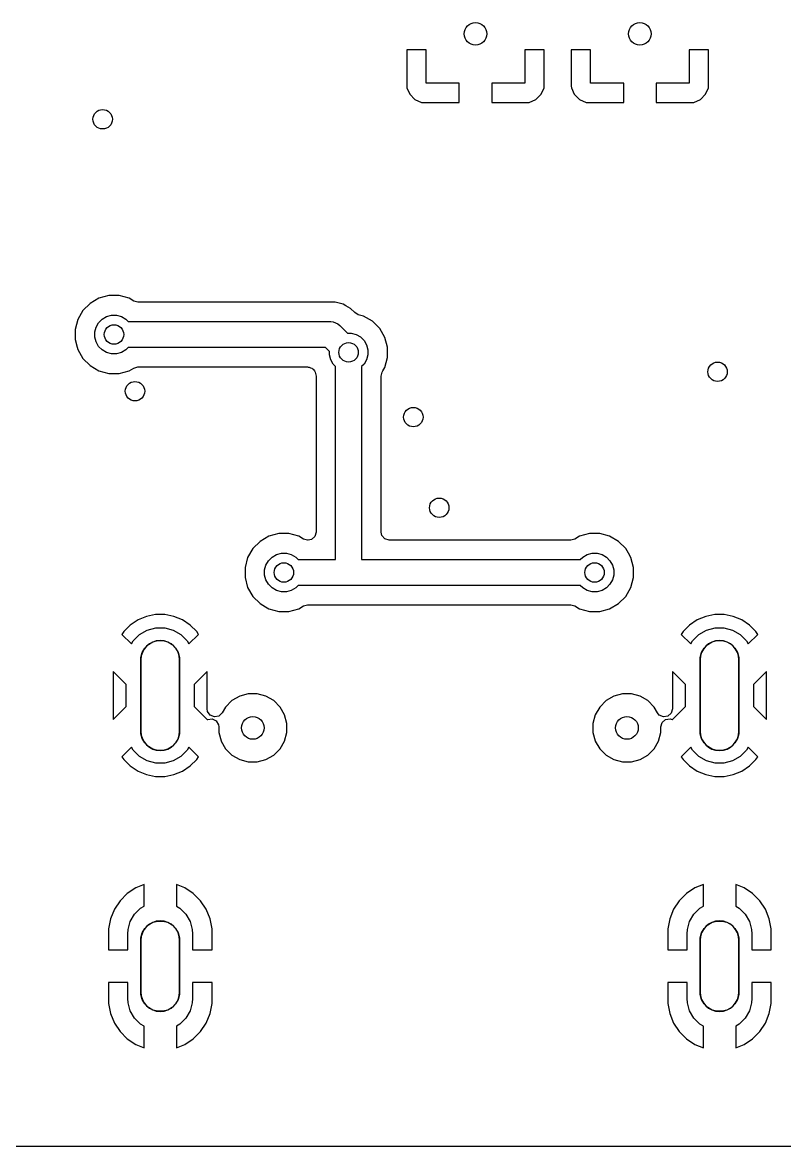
# Model space of a CAD drawing. Extents: x 0.22 to 2.58, y 0.22 to 2.18.
# Drawn here: x 1.778 to 2.242, y 0.218 to 0.901 of the extents above; entities that cross this region are included whole.
import ezdxf

# ---------------------------------------------------------------- set-up
doc = ezdxf.new("R2010")
doc.units = 0
doc.header["$MEASUREMENT"] = 0
doc.layers.add('BLACK', color=7, linetype='CONTINUOUS')

msp = doc.modelspace()

# ---------------------------------------------------------------- linework, layer by layer
at = {"layer": 'BLACK', "linetype": 'CONTINUOUS'}
for p, q in [((2.01173, 0.88465), (2.01173, 0.86272)), ((2.02354, 0.88465), (2.01173, 0.88465)), ((2.02354, 0.86449), (2.02354, 0.88465)), ((2.09535, 0.88465), (2.08354, 0.88465)), ((2.08354, 0.88465), (2.08354, 0.86449)), ((2.09535, 0.86272), (2.09535, 0.88465)), ((2.11173, 0.88465), (2.11173, 0.86272)), ((2.12354, 0.88465), (2.11173, 0.88465)), ((2.12354, 0.86449), (2.12354, 0.88465)), ((2.19535, 0.88465), (2.18354, 0.88465)), ((2.18354, 0.88465), (2.18354, 0.86449)), ((2.19535, 0.88059), (2.19535, 0.88465)), ((2.19535, 0.86272), (2.19535, 0.88059)), ((2.01173, 0.86272), (2.01173, 0.86272)), ((2.01173, 0.86272), (2.01185, 0.86174)), ((2.01185, 0.86174), (2.01185, 0.86174)), ((2.01185, 0.86174), (2.01363, 0.8577)), ((2.0437, 0.86449), (2.02354, 0.86449)), ((2.0437, 0.85268), (2.0437, 0.86449)), ((2.08354, 0.86449), (2.06339, 0.86449)), ((2.06339, 0.86449), (2.06339, 0.85268)), ((2.09346, 0.8577), (2.09524, 0.86174)), ((2.09524, 0.86174), (2.09535, 0.86272)), ((2.09524, 0.86174), (2.09524, 0.86174)), ((2.09535, 0.86272), (2.09535, 0.86272)), ((2.11173, 0.86272), (2.11173, 0.86272)), ((2.11173, 0.86272), (2.11185, 0.86174)), ((2.11185, 0.86174), (2.11185, 0.86174)), ((2.11185, 0.86174), (2.11363, 0.8577)), ((2.1437, 0.86449), (2.12354, 0.86449)), ((2.1437, 0.85268), (2.1437, 0.86449)), ((2.18354, 0.86449), (2.16339, 0.86449)), ((2.16339, 0.86449), (2.16339, 0.85268)), ((2.19346, 0.8577), (2.19524, 0.86174)), ((2.19524, 0.86174), (2.19535, 0.86272)), ((2.19524, 0.86174), (2.19524, 0.86174)), ((2.19535, 0.86272), (2.19535, 0.86272)), ((2.01363, 0.8577), (2.01363, 0.8577)), ((2.01363, 0.8577), (2.01675, 0.85458)), ((2.01675, 0.85458), (2.01675, 0.85458)), ((2.01675, 0.85458), (2.02079, 0.85279)), ((2.08629, 0.85279), (2.09033, 0.85458)), ((2.09033, 0.85458), (2.09346, 0.8577)), ((2.09033, 0.85458), (2.09033, 0.85458)), ((2.09346, 0.8577), (2.09346, 0.8577)), ((2.11363, 0.8577), (2.11363, 0.8577)), ((2.11363, 0.8577), (2.11675, 0.85458)), ((2.11675, 0.85458), (2.11675, 0.85458)), ((2.11675, 0.85458), (2.12079, 0.85279)), ((2.18629, 0.85279), (2.19033, 0.85458)), ((2.19033, 0.85458), (2.19346, 0.8577)), ((2.19033, 0.85458), (2.19033, 0.85458)), ((2.19346, 0.8577), (2.19346, 0.8577)), ((2.02079, 0.85279), (2.02178, 0.85268)), ((2.02178, 0.85268), (2.0437, 0.85268)), ((2.0437, 0.85268), (2.0437, 0.85268)), ((2.06339, 0.85268), (2.08531, 0.85268)), ((2.08531, 0.85268), (2.08629, 0.85279)), ((2.08531, 0.85268), (2.08531, 0.85268)), ((2.08629, 0.85279), (2.08629, 0.85279)), ((2.12079, 0.85279), (2.12178, 0.85268)), ((2.12178, 0.85268), (2.1437, 0.85268)), ((2.1437, 0.85268), (2.1437, 0.85268)), ((2.16339, 0.85268), (2.18531, 0.85268)), ((2.18531, 0.85268), (2.18629, 0.85279)), ((2.18531, 0.85268), (2.18531, 0.85268)), ((2.18629, 0.85279), (2.18629, 0.85279)), ((1.82456, 0.73367), (1.81917, 0.73056)), ((1.83058, 0.73528), (1.82456, 0.73367)), ((1.82456, 0.73367), (1.82456, 0.73367)), ((1.8368, 0.73528), (1.83058, 0.73528)), ((1.84282, 0.73367), (1.8368, 0.73528)), ((1.84571, 0.732), (1.84282, 0.73367)), ((1.84282, 0.73367), (1.84282, 0.73367)), ((1.84282, 0.73367), (1.84282, 0.73367)), ((1.84815, 0.73135), (1.84571, 0.732)), ((1.96812, 0.73135), (1.84815, 0.73135)), ((1.97062, 0.73068), (1.96812, 0.73135)), ((1.96812, 0.73135), (1.96812, 0.73135)), ((1.81477, 0.72616), (1.81166, 0.72077)), ((1.81917, 0.73056), (1.81477, 0.72616)), ((1.81477, 0.72616), (1.81477, 0.72616)), ((1.81917, 0.73056), (1.81917, 0.73056)), ((1.97313, 0.73001), (1.97062, 0.73068)), ((1.97467, 0.72911), (1.97313, 0.73001)), ((1.97762, 0.72741), (1.97467, 0.72911)), ((1.98009, 0.72495), (1.97762, 0.72741)), ((1.97762, 0.72741), (1.97762, 0.72741)), ((1.98227, 0.72368), (1.98009, 0.72495)), ((1.81166, 0.72077), (1.81005, 0.71476)), ((1.81166, 0.72077), (1.81166, 0.72077)), ((1.82278, 0.71616), (1.82432, 0.71883)), ((1.82432, 0.71883), (1.8265, 0.72101)), ((1.8265, 0.72101), (1.82917, 0.72256)), ((1.82917, 0.72256), (1.83215, 0.72335)), ((1.83215, 0.72335), (1.83523, 0.72335)), ((1.83523, 0.72335), (1.83821, 0.72256)), ((1.83821, 0.72256), (1.84088, 0.72101)), ((1.84088, 0.72101), (1.84238, 0.71952)), ((1.84238, 0.71952), (1.96552, 0.71952)), ((1.96552, 0.71952), (1.96706, 0.71937)), ((1.96706, 0.71937), (1.9699, 0.71819)), ((1.9699, 0.71819), (1.97109, 0.71721)), ((1.9855, 0.72282), (1.98227, 0.72368)), ((1.99089, 0.71971), (1.9855, 0.72282)), ((1.9855, 0.72282), (1.9855, 0.72282)), ((1.9855, 0.72282), (1.9855, 0.72282)), ((1.9855, 0.72282), (1.9855, 0.72282)), ((1.9855, 0.72282), (1.9855, 0.72282)), ((1.9953, 0.7153), (1.99089, 0.71971)), ((1.99089, 0.71971), (1.99089, 0.71971)), ((1.81005, 0.71476), (1.81005, 0.70853)), ((1.82198, 0.71318), (1.82278, 0.71616)), ((1.82198, 0.7101), (1.82198, 0.71318)), ((1.97109, 0.71721), (1.9758, 0.7125)), ((1.9758, 0.7125), (1.97792, 0.7125)), ((1.97792, 0.7125), (1.9809, 0.7117)), ((1.9809, 0.7117), (1.98357, 0.71016)), ((1.99737, 0.71171), (1.9953, 0.7153)), ((1.9953, 0.7153), (1.9953, 0.7153)), ((1.99841, 0.70991), (1.99737, 0.71171)), ((1.81005, 0.70853), (1.81129, 0.7039)), ((1.82278, 0.70712), (1.82198, 0.7101)), ((1.82432, 0.70445), (1.82278, 0.70712)), ((1.8265, 0.70227), (1.82432, 0.70445)), ((1.98357, 0.71016), (1.98575, 0.70798)), ((1.98575, 0.70798), (1.98729, 0.70531)), ((1.98729, 0.70531), (1.98809, 0.70233)), ((2.00002, 0.7039), (1.99841, 0.70991)), ((1.81129, 0.7039), (1.81166, 0.70252)), ((1.81166, 0.70252), (1.81166, 0.70252)), ((1.81166, 0.70252), (1.81477, 0.69713)), ((1.82917, 0.70073), (1.8265, 0.70227)), ((1.83215, 0.69993), (1.82917, 0.70073)), ((1.83523, 0.69993), (1.83215, 0.69993)), ((1.83821, 0.70073), (1.83523, 0.69993)), ((1.84088, 0.70227), (1.83821, 0.70073)), ((1.84238, 0.70377), (1.84088, 0.70227)), ((1.96226, 0.70377), (1.84238, 0.70377)), ((1.96467, 0.70136), (1.96226, 0.70377)), ((1.96467, 0.69925), (1.96467, 0.70136)), ((1.96547, 0.69627), (1.96467, 0.69925)), ((1.98809, 0.69925), (1.98729, 0.69627)), ((1.98809, 0.70233), (1.98809, 0.69925)), ((1.99841, 0.69166), (2.00002, 0.69767)), ((2.00002, 0.69767), (2.00002, 0.7039)), ((1.81477, 0.69713), (1.81477, 0.69713)), ((1.81477, 0.69713), (1.81477, 0.69713)), ((1.81477, 0.69713), (1.81917, 0.69272)), ((1.81917, 0.69272), (1.81917, 0.69272)), ((1.81917, 0.69272), (1.81917, 0.69272)), ((1.81917, 0.69272), (1.82456, 0.68961)), ((1.84282, 0.68961), (1.84571, 0.69128)), ((1.84571, 0.69128), (1.84815, 0.69194)), ((1.84815, 0.69194), (1.95137, 0.69194)), ((1.95137, 0.69194), (1.95182, 0.69181)), ((1.95182, 0.69181), (1.95229, 0.69185)), ((1.95229, 0.69185), (1.95312, 0.69142)), ((1.95312, 0.69142), (1.95401, 0.69116)), ((1.95401, 0.69116), (1.95438, 0.69077)), ((1.95438, 0.69077), (1.95474, 0.69059)), ((1.95474, 0.69059), (1.9556, 0.6895)), ((1.96701, 0.6936), (1.96547, 0.69627)), ((1.9685, 0.6921), (1.96701, 0.6936)), ((1.9685, 0.5748), (1.9685, 0.6921)), ((1.98575, 0.6936), (1.98425, 0.6921)), ((1.98425, 0.6921), (1.98425, 0.5748)), ((1.98729, 0.69627), (1.98575, 0.6936)), ((1.99723, 0.68961), (1.99841, 0.69166)), ((1.82456, 0.68961), (1.82456, 0.68961)), ((1.82456, 0.68961), (1.83058, 0.688)), ((1.83058, 0.688), (1.83058, 0.688)), ((1.83058, 0.688), (1.8368, 0.688)), ((1.8368, 0.688), (1.84282, 0.68961)), ((1.8368, 0.688), (1.8368, 0.688)), ((1.9556, 0.6895), (1.95602, 0.68877)), ((1.95602, 0.68877), (1.95667, 0.68633)), ((1.95667, 0.68633), (1.95667, 0.59152)), ((1.99608, 0.68633), (1.99674, 0.68877)), ((1.99608, 0.68059), (1.99608, 0.68633)), ((1.99674, 0.68877), (1.99723, 0.68961)), ((1.99608, 0.59152), (1.99608, 0.68059)), ((1.92788, 0.58896), (1.92249, 0.58585)), ((1.9339, 0.59057), (1.92788, 0.58896)), ((1.92788, 0.58896), (1.92788, 0.58896)), ((1.94012, 0.59057), (1.9339, 0.59057)), ((1.94613, 0.58896), (1.94012, 0.59057)), ((1.94903, 0.58729), (1.94613, 0.58896)), ((1.94613, 0.58896), (1.94613, 0.58896)), ((1.94613, 0.58896), (1.94613, 0.58896)), ((1.9559, 0.58888), (1.95382, 0.58708)), ((1.95667, 0.59152), (1.9559, 0.58888)), ((1.99652, 0.58949), (1.99608, 0.59152)), ((1.99833, 0.58741), (1.99652, 0.58949)), ((2.11686, 0.58896), (2.11396, 0.58729)), ((2.12287, 0.59057), (2.11686, 0.58896)), ((2.11686, 0.58896), (2.11686, 0.58896)), ((2.1291, 0.59057), (2.12287, 0.59057)), ((2.13511, 0.58896), (2.1291, 0.59057)), ((2.1405, 0.58585), (2.13511, 0.58896)), ((2.13511, 0.58896), (2.13511, 0.58896)), ((2.13511, 0.58896), (2.13511, 0.58896)), ((1.91809, 0.58145), (1.91498, 0.57605)), ((1.92249, 0.58585), (1.91809, 0.58145)), ((1.91809, 0.58145), (1.91809, 0.58145)), ((1.92249, 0.58585), (1.92249, 0.58585)), ((1.95147, 0.58663), (1.94903, 0.58729)), ((1.95179, 0.58663), (1.95147, 0.58663)), ((1.95382, 0.58708), (1.95179, 0.58663)), ((2.00096, 0.58663), (1.99833, 0.58741)), ((2.11152, 0.58663), (2.00096, 0.58663)), ((2.11396, 0.58729), (2.11152, 0.58663)), ((2.1449, 0.58145), (2.1405, 0.58585)), ((2.1405, 0.58585), (2.1405, 0.58585)), ((2.14651, 0.57866), (2.1449, 0.58145)), ((2.1449, 0.58145), (2.1449, 0.58145)), ((1.91498, 0.57605), (1.91337, 0.57004)), ((1.91498, 0.57605), (1.91498, 0.57605)), ((1.92764, 0.57412), (1.92982, 0.5763)), ((1.92982, 0.5763), (1.93249, 0.57784)), ((1.93249, 0.57784), (1.93547, 0.57864)), ((1.93547, 0.57864), (1.93855, 0.57864)), ((1.93855, 0.57864), (1.94153, 0.57784)), ((1.94153, 0.57784), (1.9442, 0.5763)), ((1.9442, 0.5763), (1.94569, 0.5748)), ((1.94569, 0.5748), (1.9685, 0.5748)), ((1.98425, 0.5748), (2.1173, 0.5748)), ((2.1173, 0.5748), (2.11879, 0.5763)), ((2.11879, 0.5763), (2.12146, 0.57784)), ((2.12146, 0.57784), (2.12444, 0.57864)), ((2.12444, 0.57864), (2.12753, 0.57864)), ((2.12753, 0.57864), (2.1305, 0.57784)), ((2.1305, 0.57784), (2.13317, 0.5763)), ((2.13317, 0.5763), (2.13535, 0.57412)), ((2.14801, 0.57605), (2.14651, 0.57866)), ((2.14963, 0.57004), (2.14801, 0.57605)), ((1.91337, 0.57004), (1.91337, 0.56382)), ((1.9253, 0.56847), (1.9261, 0.57145)), ((1.9253, 0.56539), (1.9253, 0.56847)), ((1.9261, 0.57145), (1.92764, 0.57412)), ((2.13535, 0.57412), (2.1369, 0.57145)), ((2.1369, 0.57145), (2.13769, 0.56847)), ((2.13769, 0.56847), (2.13769, 0.56539)), ((2.14963, 0.56382), (2.14963, 0.57004)), ((1.91337, 0.56382), (1.91498, 0.5578)), ((1.9261, 0.56241), (1.9253, 0.56539)), ((1.92764, 0.55974), (1.9261, 0.56241)), ((2.1369, 0.56241), (2.13535, 0.55974)), ((2.13769, 0.56539), (2.1369, 0.56241)), ((2.14801, 0.5578), (2.14963, 0.56382)), ((1.91498, 0.5578), (1.91498, 0.5578)), ((1.91498, 0.5578), (1.91809, 0.55241)), ((1.92982, 0.55756), (1.92764, 0.55974)), ((1.93249, 0.55602), (1.92982, 0.55756)), ((1.93547, 0.55522), (1.93249, 0.55602)), ((1.93855, 0.55522), (1.93547, 0.55522)), ((1.94153, 0.55602), (1.93855, 0.55522)), ((1.9442, 0.55756), (1.94153, 0.55602)), ((1.94569, 0.55906), (1.9442, 0.55756)), ((1.97638, 0.55906), (1.94569, 0.55906)), ((2.1173, 0.55906), (1.97638, 0.55906)), ((2.11879, 0.55756), (2.1173, 0.55906)), ((2.12146, 0.55602), (2.11879, 0.55756)), ((2.12444, 0.55522), (2.12146, 0.55602)), ((2.12753, 0.55522), (2.12444, 0.55522)), ((2.1305, 0.55602), (2.12753, 0.55522)), ((2.13317, 0.55756), (2.1305, 0.55602)), ((2.13535, 0.55974), (2.13317, 0.55756)), ((2.1449, 0.55241), (2.14801, 0.5578)), ((1.91809, 0.55241), (1.91809, 0.55241)), ((1.91809, 0.55241), (1.91809, 0.55241)), ((1.91809, 0.55241), (1.92249, 0.54801)), ((1.92249, 0.54801), (1.92249, 0.54801)), ((1.92249, 0.54801), (1.92249, 0.54801)), ((1.92249, 0.54801), (1.92574, 0.54614)), ((1.94903, 0.54657), (1.95147, 0.54722)), ((1.95147, 0.54722), (1.97378, 0.54722)), ((1.97378, 0.54722), (1.97897, 0.54722)), ((1.97897, 0.54722), (2.11152, 0.54722)), ((2.11152, 0.54722), (2.11396, 0.54657)), ((2.13511, 0.5449), (2.1405, 0.54801)), ((2.1405, 0.54801), (2.1449, 0.55241)), ((1.85349, 0.54024), (1.84829, 0.53809)), ((1.859, 0.54134), (1.85349, 0.54024)), ((1.85349, 0.54024), (1.85349, 0.54024)), ((1.86462, 0.54134), (1.859, 0.54134)), ((1.87014, 0.54024), (1.86462, 0.54134)), ((1.87533, 0.53809), (1.87014, 0.54024)), ((1.87014, 0.54024), (1.87014, 0.54024)), ((1.92574, 0.54614), (1.92788, 0.5449)), ((1.92788, 0.5449), (1.9339, 0.54329)), ((1.9339, 0.54329), (1.9339, 0.54329)), ((1.9339, 0.54329), (1.94012, 0.54329)), ((1.94012, 0.54329), (1.94613, 0.5449)), ((1.94012, 0.54329), (1.94012, 0.54329)), ((1.94613, 0.5449), (1.94903, 0.54657)), ((2.11396, 0.54657), (2.11686, 0.5449)), ((2.11686, 0.5449), (2.12287, 0.54329)), ((2.12287, 0.54329), (2.12287, 0.54329)), ((2.12287, 0.54329), (2.1291, 0.54329)), ((2.1291, 0.54329), (2.13511, 0.5449)), ((2.1291, 0.54329), (2.1291, 0.54329)), ((2.19364, 0.54024), (2.18845, 0.53809)), ((2.19916, 0.54134), (2.19364, 0.54024)), ((2.19364, 0.54024), (2.19364, 0.54024)), ((2.20478, 0.54134), (2.19916, 0.54134)), ((2.21029, 0.54024), (2.20478, 0.54134)), ((2.21549, 0.53809), (2.21029, 0.54024)), ((2.21029, 0.54024), (2.21029, 0.54024)), ((1.84362, 0.53497), (1.83964, 0.53099)), ((1.84829, 0.53809), (1.84362, 0.53497)), ((1.84829, 0.53809), (1.84829, 0.53809)), ((1.8539, 0.53189), (1.85911, 0.53329)), ((1.85911, 0.53329), (1.86451, 0.53329)), ((1.86451, 0.53329), (1.86972, 0.53189)), ((1.88001, 0.53497), (1.87533, 0.53809)), ((1.87533, 0.53809), (1.87533, 0.53809)), ((1.88398, 0.53099), (1.88001, 0.53497)), ((1.88001, 0.53497), (1.88001, 0.53497)), ((2.18377, 0.53497), (2.1798, 0.53099)), ((2.18845, 0.53809), (2.18377, 0.53497)), ((2.18845, 0.53809), (2.18845, 0.53809)), ((2.19406, 0.53189), (2.19927, 0.53329)), ((2.19927, 0.53329), (2.20467, 0.53329)), ((2.20467, 0.53329), (2.20988, 0.53189)), ((2.22016, 0.53497), (2.21549, 0.53809)), ((2.21549, 0.53809), (2.21549, 0.53809)), ((2.22414, 0.53099), (2.22016, 0.53497)), ((2.22016, 0.53497), (2.22016, 0.53497)), ((1.83964, 0.53099), (1.83853, 0.52933)), ((1.83853, 0.52933), (1.84434, 0.52352)), ((1.83853, 0.52933), (1.83853, 0.52933)), ((1.83964, 0.53099), (1.83964, 0.53099)), ((1.84541, 0.52538), (1.84923, 0.52919)), ((1.84923, 0.52919), (1.8539, 0.53189)), ((1.86972, 0.53189), (1.87439, 0.52919)), ((1.87439, 0.52919), (1.87821, 0.52538)), ((1.87928, 0.52352), (1.88509, 0.52933)), ((1.88509, 0.52933), (1.88398, 0.53099)), ((1.88398, 0.53099), (1.88398, 0.53099)), ((1.88509, 0.52933), (1.88509, 0.52933)), ((2.1798, 0.53099), (2.17869, 0.52933)), ((2.17869, 0.52933), (2.1845, 0.52352)), ((2.17869, 0.52933), (2.17869, 0.52933)), ((2.1798, 0.53099), (2.1798, 0.53099)), ((2.18557, 0.52538), (2.18939, 0.52919)), ((2.18939, 0.52919), (2.19406, 0.53189)), ((2.20988, 0.53189), (2.21455, 0.52919)), ((2.21455, 0.52919), (2.21837, 0.52538)), ((2.21944, 0.52352), (2.22525, 0.52933)), ((2.22525, 0.52933), (2.22414, 0.53099)), ((2.22414, 0.53099), (2.22414, 0.53099)), ((2.22525, 0.52933), (2.22525, 0.52933)), ((1.84434, 0.52352), (1.84541, 0.52538)), ((1.8509, 0.5183), (1.85244, 0.52097)), ((1.85244, 0.52097), (1.85462, 0.52315)), ((1.85462, 0.52315), (1.85729, 0.52469)), ((1.85729, 0.52469), (1.86027, 0.52549)), ((1.86027, 0.52549), (1.86335, 0.52549)), ((1.86335, 0.52549), (1.86633, 0.52469)), ((1.86633, 0.52469), (1.869, 0.52315)), ((1.869, 0.52315), (1.87118, 0.52097)), ((1.87118, 0.52097), (1.87272, 0.5183)), ((1.87821, 0.52538), (1.87928, 0.52352)), ((2.1845, 0.52352), (2.18557, 0.52538)), ((2.19106, 0.5183), (2.1926, 0.52097)), ((2.1926, 0.52097), (2.19478, 0.52315)), ((2.19478, 0.52315), (2.19745, 0.52469)), ((2.19745, 0.52469), (2.20043, 0.52549)), ((2.20043, 0.52549), (2.20351, 0.52549)), ((2.20351, 0.52549), (2.20649, 0.52469)), ((2.20649, 0.52469), (2.20916, 0.52315)), ((2.20916, 0.52315), (2.21134, 0.52097)), ((2.21134, 0.52097), (2.21288, 0.5183)), ((2.21837, 0.52538), (2.21944, 0.52352)), ((1.85, 0.51378), (1.8501, 0.51532)), ((1.85, 0.47047), (1.85, 0.51378)), ((1.8501, 0.51532), (1.8509, 0.5183)), ((1.87272, 0.5183), (1.87352, 0.51532)), ((1.87352, 0.51532), (1.87362, 0.51378)), ((1.87362, 0.51378), (1.87362, 0.47047)), ((2.19016, 0.51378), (2.19026, 0.51532)), ((2.19016, 0.47047), (2.19016, 0.51378)), ((2.19026, 0.51532), (2.19106, 0.5183)), ((2.21288, 0.5183), (2.21368, 0.51532)), ((2.21368, 0.51532), (2.21378, 0.51378)), ((2.21378, 0.51378), (2.21378, 0.47047)), ((1.84114, 0.49888), (1.83327, 0.50675)), ((1.83327, 0.50675), (1.83327, 0.4775)), ((1.89035, 0.50675), (1.88248, 0.49888)), ((1.89035, 0.48396), (1.89035, 0.50675)), ((1.89035, 0.50675), (1.89035, 0.50675)), ((2.1813, 0.49888), (2.17343, 0.50675)), ((2.17343, 0.50675), (2.17343, 0.48396)), ((2.23051, 0.50675), (2.22264, 0.49888)), ((2.23051, 0.4775), (2.23051, 0.50675)), ((2.23051, 0.50675), (2.23051, 0.50675)), ((1.84114, 0.48538), (1.84114, 0.49888)), ((1.88248, 0.49888), (1.88248, 0.48538)), ((1.91539, 0.49313), (1.91012, 0.49172)), ((1.92083, 0.49313), (1.91539, 0.49313)), ((1.9261, 0.49172), (1.92083, 0.49313)), ((2.14295, 0.49313), (2.13768, 0.49172)), ((2.14839, 0.49313), (2.14295, 0.49313)), ((2.15365, 0.49172), (2.14839, 0.49313)), ((2.1813, 0.48538), (2.1813, 0.49888)), ((2.22264, 0.49888), (2.22264, 0.48538)), ((1.83327, 0.4775), (1.84114, 0.48538)), ((1.88248, 0.48538), (1.89035, 0.4775)), ((1.90541, 0.489), (1.90155, 0.48514)), ((1.91012, 0.49172), (1.90541, 0.489)), ((1.90541, 0.489), (1.90541, 0.489)), ((1.91012, 0.49172), (1.91012, 0.49172)), ((1.93081, 0.489), (1.9261, 0.49172)), ((1.9261, 0.49172), (1.9261, 0.49172)), ((1.9261, 0.49172), (1.9261, 0.49172)), ((1.93467, 0.48514), (1.93081, 0.489)), ((1.93081, 0.489), (1.93081, 0.489)), ((1.93081, 0.489), (1.93081, 0.489)), ((2.13297, 0.489), (2.12911, 0.48514)), ((2.13768, 0.49172), (2.13297, 0.489)), ((2.13297, 0.489), (2.13297, 0.489)), ((2.13768, 0.49172), (2.13768, 0.49172)), ((2.15365, 0.49172), (2.15365, 0.49172)), ((2.15837, 0.489), (2.15365, 0.49172)), ((2.15365, 0.49172), (2.15365, 0.49172)), ((2.16222, 0.48514), (2.15837, 0.489)), ((2.15837, 0.489), (2.15837, 0.489)), ((2.17343, 0.4775), (2.1813, 0.48538)), ((2.22264, 0.48538), (2.23051, 0.4775)), ((1.89062, 0.48237), (1.89035, 0.48396)), ((1.89222, 0.48013), (1.89062, 0.48237)), ((1.89477, 0.4791), (1.89222, 0.48013)), ((1.89747, 0.47962), (1.89477, 0.4791)), ((1.89946, 0.48152), (1.89747, 0.47962)), ((1.90155, 0.48514), (1.89946, 0.48152)), ((1.90155, 0.48514), (1.90155, 0.48514)), ((1.93739, 0.48043), (1.93467, 0.48514)), ((1.9388, 0.47516), (1.93739, 0.48043)), ((2.12639, 0.48043), (2.12498, 0.47516)), ((2.12911, 0.48514), (2.12639, 0.48043)), ((2.12639, 0.48043), (2.12639, 0.48043)), ((2.12911, 0.48514), (2.12911, 0.48514)), ((2.16432, 0.48152), (2.16222, 0.48514)), ((2.16222, 0.48514), (2.16222, 0.48514)), ((2.16535, 0.48027), (2.16432, 0.48152)), ((2.16785, 0.47913), (2.16535, 0.48027)), ((2.17057, 0.47952), (2.16785, 0.47913)), ((2.17265, 0.48132), (2.17057, 0.47952)), ((2.17343, 0.48396), (2.17265, 0.48132)), ((1.89035, 0.4775), (1.89067, 0.47763)), ((1.89067, 0.47763), (1.89341, 0.47793)), ((1.89341, 0.47793), (1.89587, 0.4767)), ((1.89587, 0.4767), (1.89727, 0.47433)), ((1.89727, 0.47433), (1.89742, 0.47312)), ((1.89742, 0.47312), (1.89742, 0.46972)), ((1.9388, 0.46972), (1.9388, 0.47516)), ((2.12498, 0.47516), (2.12498, 0.46972)), ((2.16636, 0.47312), (2.16713, 0.47576)), ((2.16636, 0.46972), (2.16636, 0.47312)), ((2.16713, 0.47576), (2.16921, 0.47756)), ((2.16921, 0.47756), (2.17193, 0.47796)), ((2.17193, 0.47796), (2.17311, 0.47763)), ((2.17311, 0.47763), (2.17343, 0.4775)), ((2.23051, 0.4775), (2.23051, 0.4775)), ((1.8501, 0.46893), (1.85, 0.47047)), ((1.8509, 0.46595), (1.8501, 0.46893)), ((1.85244, 0.46328), (1.8509, 0.46595)), ((1.87272, 0.46595), (1.87118, 0.46328)), ((1.87352, 0.46893), (1.87272, 0.46595)), ((1.87362, 0.47047), (1.87352, 0.46893)), ((1.89742, 0.46972), (1.89878, 0.46464)), ((1.93739, 0.46446), (1.9388, 0.46972)), ((2.12498, 0.46972), (2.12634, 0.46464)), ((2.16495, 0.46446), (2.16636, 0.46972)), ((2.19026, 0.46893), (2.19016, 0.47047)), ((2.19106, 0.46595), (2.19026, 0.46893)), ((2.1926, 0.46328), (2.19106, 0.46595)), ((2.21288, 0.46595), (2.21134, 0.46328)), ((2.21368, 0.46893), (2.21288, 0.46595)), ((2.21378, 0.47047), (2.21368, 0.46893)), ((1.84434, 0.46073), (1.83853, 0.45492)), ((1.84541, 0.45887), (1.84434, 0.46073)), ((1.84923, 0.45506), (1.84541, 0.45887)), ((1.85462, 0.4611), (1.85244, 0.46328)), ((1.85729, 0.45956), (1.85462, 0.4611)), ((1.86027, 0.45876), (1.85729, 0.45956)), ((1.86335, 0.45876), (1.86027, 0.45876)), ((1.86633, 0.45956), (1.86335, 0.45876)), ((1.869, 0.4611), (1.86633, 0.45956)), ((1.87118, 0.46328), (1.869, 0.4611)), ((1.87821, 0.45887), (1.87439, 0.45506)), ((1.87928, 0.46073), (1.87821, 0.45887)), ((1.88509, 0.45492), (1.87928, 0.46073)), ((1.89878, 0.46464), (1.89883, 0.46446)), ((1.89883, 0.46446), (1.89883, 0.46446)), ((1.89883, 0.46446), (1.90155, 0.45974)), ((1.90155, 0.45974), (1.90155, 0.45974)), ((1.90155, 0.45974), (1.90155, 0.45974)), ((1.90155, 0.45974), (1.90541, 0.45589)), ((1.93081, 0.45589), (1.93467, 0.45974)), ((1.93467, 0.45974), (1.93739, 0.46446)), ((2.12634, 0.46464), (2.12639, 0.46446)), ((2.12639, 0.46446), (2.12639, 0.46446)), ((2.12639, 0.46446), (2.12911, 0.45974)), ((2.12911, 0.45974), (2.12911, 0.45974)), ((2.12911, 0.45974), (2.12911, 0.45974)), ((2.12911, 0.45974), (2.13297, 0.45589)), ((2.15837, 0.45589), (2.16222, 0.45974)), ((2.16222, 0.45974), (2.16495, 0.46446)), ((2.1845, 0.46073), (2.17869, 0.45492)), ((2.18557, 0.45887), (2.1845, 0.46073)), ((2.18939, 0.45506), (2.18557, 0.45887)), ((2.19478, 0.4611), (2.1926, 0.46328)), ((2.19745, 0.45956), (2.19478, 0.4611)), ((2.20043, 0.45876), (2.19745, 0.45956)), ((2.20351, 0.45876), (2.20043, 0.45876)), ((2.20649, 0.45956), (2.20351, 0.45876)), ((2.20916, 0.4611), (2.20649, 0.45956)), ((2.21134, 0.46328), (2.20916, 0.4611)), ((2.21837, 0.45887), (2.21455, 0.45506)), ((2.21944, 0.46073), (2.21837, 0.45887)), ((2.22525, 0.45492), (2.21944, 0.46073)), ((1.83853, 0.45492), (1.83853, 0.45492)), ((1.83853, 0.45492), (1.83964, 0.45326)), ((1.83964, 0.45326), (1.83964, 0.45326)), ((1.83964, 0.45326), (1.84362, 0.44929)), ((1.8539, 0.45236), (1.84923, 0.45506)), ((1.85911, 0.45096), (1.8539, 0.45236)), ((1.86972, 0.45236), (1.86451, 0.45096)), ((1.87439, 0.45506), (1.86972, 0.45236)), ((1.88001, 0.44929), (1.88398, 0.45326)), ((1.88398, 0.45326), (1.88509, 0.45492)), ((1.88509, 0.45492), (1.88509, 0.45492)), ((1.90541, 0.45589), (1.91012, 0.45316)), ((1.91012, 0.45316), (1.91539, 0.45175)), ((1.91539, 0.45175), (1.91539, 0.45175)), ((1.91539, 0.45175), (1.92083, 0.45175)), ((1.92083, 0.45175), (1.9261, 0.45316)), ((1.92083, 0.45175), (1.92083, 0.45175)), ((1.9261, 0.45316), (1.93081, 0.45589)), ((2.13297, 0.45589), (2.13768, 0.45316)), ((2.13768, 0.45316), (2.14295, 0.45175)), ((2.14295, 0.45175), (2.14295, 0.45175)), ((2.14295, 0.45175), (2.14839, 0.45175)), ((2.14839, 0.45175), (2.15365, 0.45316)), ((2.14839, 0.45175), (2.14839, 0.45175)), ((2.15365, 0.45316), (2.15837, 0.45589)), ((2.17869, 0.45492), (2.17869, 0.45492)), ((2.17869, 0.45492), (2.1798, 0.45326)), ((2.1798, 0.45326), (2.1798, 0.45326)), ((2.1798, 0.45326), (2.18377, 0.44929)), ((2.19406, 0.45236), (2.18939, 0.45506)), ((2.19927, 0.45096), (2.19406, 0.45236)), ((2.20988, 0.45236), (2.20467, 0.45096)), ((2.21455, 0.45506), (2.20988, 0.45236)), ((2.22016, 0.44929), (2.22414, 0.45326)), ((2.22414, 0.45326), (2.22525, 0.45492)), ((2.22525, 0.45492), (2.22525, 0.45492)), ((1.84362, 0.44929), (1.84362, 0.44929)), ((1.84362, 0.44929), (1.84829, 0.44616)), ((1.84829, 0.44616), (1.84829, 0.44616)), ((1.84829, 0.44616), (1.85349, 0.44401)), ((1.86451, 0.45096), (1.85911, 0.45096)), ((1.87014, 0.44401), (1.87533, 0.44616)), ((1.87533, 0.44616), (1.88001, 0.44929)), ((1.87533, 0.44616), (1.87533, 0.44616)), ((1.88001, 0.44929), (1.88001, 0.44929)), ((2.18377, 0.44929), (2.18377, 0.44929)), ((2.18377, 0.44929), (2.18845, 0.44616)), ((2.18845, 0.44616), (2.18845, 0.44616)), ((2.18845, 0.44616), (2.19364, 0.44401)), ((2.20467, 0.45096), (2.19927, 0.45096)), ((2.21029, 0.44401), (2.21549, 0.44616)), ((2.21549, 0.44616), (2.22016, 0.44929)), ((2.21549, 0.44616), (2.21549, 0.44616)), ((2.22016, 0.44929), (2.22016, 0.44929)), ((1.85349, 0.44401), (1.85349, 0.44401)), ((1.85349, 0.44401), (1.859, 0.44291)), ((1.859, 0.44291), (1.859, 0.44291)), ((1.859, 0.44291), (1.86462, 0.44291)), ((1.86462, 0.44291), (1.87014, 0.44401)), ((1.86462, 0.44291), (1.86462, 0.44291)), ((1.87014, 0.44401), (1.87014, 0.44401)), ((2.19364, 0.44401), (2.19364, 0.44401)), ((2.19364, 0.44401), (2.19916, 0.44291)), ((2.19916, 0.44291), (2.19916, 0.44291)), ((2.19916, 0.44291), (2.20478, 0.44291)), ((2.20478, 0.44291), (2.21029, 0.44401)), ((2.20478, 0.44291), (2.20478, 0.44291)), ((2.21029, 0.44401), (2.21029, 0.44401)), ((1.85197, 0.37726), (1.84689, 0.37516)), ((1.85197, 0.3641), (1.85197, 0.37726)), ((1.85197, 0.37726), (1.85197, 0.37726)), ((1.87673, 0.37516), (1.87165, 0.37726)), ((1.87165, 0.37726), (1.87165, 0.3641)), ((2.19213, 0.37726), (2.18705, 0.37516)), ((2.19213, 0.3641), (2.19213, 0.37726)), ((2.19213, 0.37726), (2.19213, 0.37726)), ((2.21689, 0.37516), (2.21181, 0.37726)), ((2.21181, 0.37726), (2.21181, 0.3641)), ((1.84173, 0.37171), (1.83735, 0.36732)), ((1.84689, 0.37516), (1.84173, 0.37171)), ((1.84173, 0.37171), (1.84173, 0.37171)), ((1.84689, 0.37516), (1.84689, 0.37516)), ((1.88189, 0.37171), (1.87673, 0.37516)), ((1.87673, 0.37516), (1.87673, 0.37516)), ((1.88628, 0.36732), (1.88189, 0.37171)), ((1.88189, 0.37171), (1.88189, 0.37171)), ((2.18189, 0.37171), (2.1775, 0.36732)), ((2.18705, 0.37516), (2.18189, 0.37171)), ((2.18189, 0.37171), (2.18189, 0.37171)), ((2.18705, 0.37516), (2.18705, 0.37516)), ((2.22205, 0.37171), (2.21689, 0.37516)), ((2.21689, 0.37516), (2.21689, 0.37516)), ((2.22643, 0.36732), (2.22205, 0.37171)), ((2.22205, 0.37171), (2.22205, 0.37171)), ((1.83735, 0.36732), (1.8339, 0.36216)), ((1.83735, 0.36732), (1.83735, 0.36732)), ((1.84619, 0.35923), (1.84983, 0.36286)), ((1.84983, 0.36286), (1.85197, 0.3641)), ((1.87165, 0.3641), (1.87379, 0.36286)), ((1.87379, 0.36286), (1.87743, 0.35923)), ((1.88972, 0.36216), (1.88628, 0.36732)), ((1.88628, 0.36732), (1.88628, 0.36732)), ((2.1775, 0.36732), (2.17406, 0.36216)), ((2.1775, 0.36732), (2.1775, 0.36732)), ((2.18635, 0.35923), (2.18998, 0.36286)), ((2.18998, 0.36286), (2.19213, 0.3641)), ((2.21181, 0.3641), (2.21395, 0.36286)), ((2.21395, 0.36286), (2.21759, 0.35923)), ((2.22988, 0.36216), (2.22643, 0.36732)), ((2.22643, 0.36732), (2.22643, 0.36732)), ((1.83153, 0.35643), (1.83031, 0.35035)), ((1.8339, 0.36216), (1.83153, 0.35643)), ((1.83153, 0.35643), (1.83153, 0.35643)), ((1.8339, 0.36216), (1.8339, 0.36216)), ((1.84362, 0.35478), (1.84619, 0.35923)), ((1.87743, 0.35923), (1.88, 0.35478)), ((1.8921, 0.35643), (1.88972, 0.36216)), ((1.88972, 0.36216), (1.88972, 0.36216)), ((1.8921, 0.35643), (1.8921, 0.35643)), ((1.89331, 0.35035), (1.8921, 0.35643)), ((2.17168, 0.35643), (2.17047, 0.35035)), ((2.17406, 0.36216), (2.17168, 0.35643)), ((2.17168, 0.35643), (2.17168, 0.35643)), ((2.17406, 0.36216), (2.17406, 0.36216)), ((2.18378, 0.35478), (2.18635, 0.35923)), ((2.21759, 0.35923), (2.22016, 0.35478)), ((2.23225, 0.35643), (2.22988, 0.36216)), ((2.22988, 0.36216), (2.22988, 0.36216)), ((2.23346, 0.35035), (2.23225, 0.35643)), ((2.23225, 0.35643), (2.23225, 0.35643)), ((1.83031, 0.35035), (1.83031, 0.3374)), ((1.84213, 0.34724), (1.84229, 0.34981)), ((1.84229, 0.34981), (1.84362, 0.35478)), ((1.8509, 0.34783), (1.85244, 0.3505)), ((1.85244, 0.3505), (1.85462, 0.35268)), ((1.85462, 0.35268), (1.85729, 0.35422)), ((1.85729, 0.35422), (1.86027, 0.35502)), ((1.86027, 0.35502), (1.86335, 0.35502)), ((1.86335, 0.35502), (1.86633, 0.35422)), ((1.86633, 0.35422), (1.869, 0.35268)), ((1.869, 0.35268), (1.87118, 0.3505)), ((1.87118, 0.3505), (1.87272, 0.34783)), ((1.88, 0.35478), (1.88133, 0.34981)), ((1.88133, 0.34981), (1.8815, 0.34724)), ((1.89331, 0.3374), (1.89331, 0.35035)), ((1.89331, 0.35035), (1.89331, 0.35035)), ((2.17047, 0.35035), (2.17047, 0.3374)), ((2.18228, 0.34724), (2.18245, 0.34981)), ((2.18245, 0.34981), (2.18378, 0.35478)), ((2.19106, 0.34783), (2.1926, 0.3505)), ((2.1926, 0.3505), (2.19478, 0.35268)), ((2.19478, 0.35268), (2.19745, 0.35422)), ((2.19745, 0.35422), (2.20043, 0.35502)), ((2.20043, 0.35502), (2.20351, 0.35502)), ((2.20351, 0.35502), (2.20649, 0.35422)), ((2.20649, 0.35422), (2.20916, 0.35268)), ((2.20916, 0.35268), (2.21134, 0.3505)), ((2.21134, 0.3505), (2.21288, 0.34783)), ((2.22016, 0.35478), (2.22149, 0.34981)), ((2.22149, 0.34981), (2.22165, 0.34724)), ((2.23346, 0.3374), (2.23346, 0.35035)), ((2.23346, 0.35035), (2.23346, 0.35035)), ((1.84213, 0.3374), (1.84213, 0.34724)), ((1.85, 0.34331), (1.8501, 0.34485)), ((1.85, 0.31181), (1.85, 0.34331)), ((1.8501, 0.34485), (1.8509, 0.34783)), ((1.87272, 0.34783), (1.87352, 0.34485)), ((1.87352, 0.34485), (1.87362, 0.34331)), ((1.87362, 0.34331), (1.87362, 0.31181)), ((1.8815, 0.34724), (1.8815, 0.3374)), ((2.18228, 0.3374), (2.18228, 0.34724)), ((2.19016, 0.34331), (2.19026, 0.34485)), ((2.19016, 0.31181), (2.19016, 0.34331)), ((2.19026, 0.34485), (2.19106, 0.34783)), ((2.21288, 0.34783), (2.21368, 0.34485)), ((2.21368, 0.34485), (2.21378, 0.34331)), ((2.21378, 0.34331), (2.21378, 0.31181)), ((2.22165, 0.34724), (2.22165, 0.3374)), ((1.83031, 0.3374), (1.84213, 0.3374)), ((1.8815, 0.3374), (1.89331, 0.3374)), ((2.17047, 0.3374), (2.18228, 0.3374)), ((2.22165, 0.3374), (2.23346, 0.3374)), ((1.83031, 0.31772), (1.83031, 0.30477)), ((1.84213, 0.31772), (1.83031, 0.31772)), ((1.84213, 0.30787), (1.84213, 0.31772)), ((1.89331, 0.31772), (1.8815, 0.31772)), ((1.8815, 0.31772), (1.8815, 0.30787)), ((1.89331, 0.30477), (1.89331, 0.31772)), ((2.17047, 0.31772), (2.17047, 0.30477)), ((2.18228, 0.31772), (2.17047, 0.31772)), ((2.18228, 0.30787), (2.18228, 0.31772)), ((2.23346, 0.31772), (2.22165, 0.31772)), ((2.22165, 0.31772), (2.22165, 0.30787)), ((2.23346, 0.30477), (2.23346, 0.31772)), ((1.84229, 0.3053), (1.84213, 0.30787)), ((1.8501, 0.31027), (1.85, 0.31181)), ((1.8509, 0.30729), (1.8501, 0.31027)), ((1.87352, 0.31027), (1.87272, 0.30729)), ((1.87362, 0.31181), (1.87352, 0.31027)), ((1.8815, 0.30787), (1.88133, 0.3053)), ((2.18245, 0.3053), (2.18228, 0.30787)), ((2.19026, 0.31027), (2.19016, 0.31181)), ((2.19106, 0.30729), (2.19026, 0.31027)), ((2.21368, 0.31027), (2.21288, 0.30729)), ((2.21378, 0.31181), (2.21368, 0.31027)), ((2.22165, 0.30787), (2.22149, 0.3053)), ((1.83031, 0.30477), (1.83153, 0.29869)), ((1.84362, 0.30034), (1.84229, 0.3053)), ((1.85244, 0.30462), (1.8509, 0.30729)), ((1.85462, 0.30244), (1.85244, 0.30462)), ((1.85729, 0.3009), (1.85462, 0.30244)), ((1.86027, 0.3001), (1.85729, 0.3009)), ((1.86633, 0.3009), (1.86335, 0.3001)), ((1.869, 0.30244), (1.86633, 0.3009)), ((1.87118, 0.30462), (1.869, 0.30244)), ((1.87272, 0.30729), (1.87118, 0.30462)), ((1.88133, 0.3053), (1.88, 0.30034)), ((1.8921, 0.29869), (1.89331, 0.30477)), ((1.89331, 0.30477), (1.89331, 0.30477)), ((2.17047, 0.30477), (2.17168, 0.29869)), ((2.18378, 0.30034), (2.18245, 0.3053)), ((2.1926, 0.30462), (2.19106, 0.30729)), ((2.19478, 0.30244), (2.1926, 0.30462)), ((2.19745, 0.3009), (2.19478, 0.30244)), ((2.20043, 0.3001), (2.19745, 0.3009)), ((2.20649, 0.3009), (2.20351, 0.3001)), ((2.20916, 0.30244), (2.20649, 0.3009)), ((2.21134, 0.30462), (2.20916, 0.30244)), ((2.21288, 0.30729), (2.21134, 0.30462)), ((2.22149, 0.3053), (2.22016, 0.30034)), ((2.23225, 0.29869), (2.23346, 0.30477)), ((2.23346, 0.30477), (2.23346, 0.30477)), ((1.83153, 0.29869), (1.83153, 0.29869)), ((1.83153, 0.29869), (1.8339, 0.29296)), ((1.84619, 0.29589), (1.84362, 0.30034)), ((1.84983, 0.29226), (1.84619, 0.29589)), ((1.86335, 0.3001), (1.86027, 0.3001)), ((1.87743, 0.29589), (1.87379, 0.29226)), ((1.88, 0.30034), (1.87743, 0.29589)), ((1.88972, 0.29296), (1.8921, 0.29869)), ((1.8921, 0.29869), (1.8921, 0.29869)), ((2.17168, 0.29869), (2.17168, 0.29869)), ((2.17168, 0.29869), (2.17406, 0.29296)), ((2.18635, 0.29589), (2.18378, 0.30034)), ((2.18998, 0.29226), (2.18635, 0.29589)), ((2.20351, 0.3001), (2.20043, 0.3001)), ((2.21759, 0.29589), (2.21395, 0.29226)), ((2.22016, 0.30034), (2.21759, 0.29589)), ((2.22988, 0.29296), (2.23225, 0.29869)), ((2.23225, 0.29869), (2.23225, 0.29869)), ((1.8339, 0.29296), (1.8339, 0.29295)), ((1.8339, 0.29295), (1.83735, 0.2878)), ((1.83735, 0.2878), (1.83735, 0.2878)), ((1.83735, 0.2878), (1.84173, 0.28341)), ((1.85197, 0.29102), (1.84983, 0.29226)), ((1.85197, 0.27786), (1.85197, 0.29102)), ((1.87379, 0.29226), (1.87165, 0.29102)), ((1.87165, 0.29102), (1.87165, 0.27786)), ((1.88189, 0.28341), (1.88628, 0.2878)), ((1.88628, 0.2878), (1.88972, 0.29295)), ((1.88628, 0.2878), (1.88628, 0.2878)), ((1.88972, 0.29295), (1.88972, 0.29296)), ((2.17406, 0.29296), (2.17406, 0.29295)), ((2.17406, 0.29295), (2.1775, 0.2878)), ((2.1775, 0.2878), (2.1775, 0.2878)), ((2.1775, 0.2878), (2.18189, 0.28341)), ((2.19213, 0.29102), (2.18998, 0.29226)), ((2.19213, 0.27786), (2.19213, 0.29102)), ((2.21395, 0.29226), (2.21181, 0.29102)), ((2.21181, 0.29102), (2.21181, 0.27786)), ((2.22205, 0.28341), (2.22643, 0.2878)), ((2.22643, 0.2878), (2.22988, 0.29295)), ((2.22643, 0.2878), (2.22643, 0.2878)), ((2.22988, 0.29295), (2.22988, 0.29296)), ((1.84173, 0.28341), (1.84173, 0.28341)), ((1.84173, 0.28341), (1.84689, 0.27996)), ((1.87673, 0.27996), (1.88189, 0.28341)), ((1.88189, 0.28341), (1.88189, 0.28341)), ((2.18189, 0.28341), (2.18189, 0.28341)), ((2.18189, 0.28341), (2.18705, 0.27996)), ((2.21689, 0.27996), (2.22205, 0.28341)), ((2.22205, 0.28341), (2.22205, 0.28341)), ((1.84689, 0.27996), (1.84689, 0.27996)), ((1.84689, 0.27996), (1.85197, 0.27786)), ((1.85197, 0.27786), (1.85197, 0.27786)), ((1.87165, 0.27786), (1.87673, 0.27996)), ((1.87673, 0.27996), (1.87673, 0.27996)), ((2.18705, 0.27996), (2.18705, 0.27996)), ((2.18705, 0.27996), (2.19213, 0.27786)), ((2.19213, 0.27786), (2.19213, 0.27786)), ((2.21181, 0.27786), (2.21689, 0.27996)), ((2.21689, 0.27996), (2.21689, 0.27996)), ((2.57722, 0.21789), (0.22278, 0.21789))]:
    msp.add_line(p, q, dxfattribs=at)
at = {"layer": 'BLACK'}
for centre, radius in [((2.05354, 0.89449), 0.00689), ((2.15354, 0.89449), 0.00689), ((1.82677, 0.84252), 0.00591), ((1.83369, 0.71164), 0.00591), ((1.97638, 0.70079), 0.00591), ((2.20079, 0.68898), 0.00591), ((1.84646, 0.67717), 0.00591), ((2.01575, 0.66142), 0.00591), ((2.0315, 0.6063), 0.00591), ((1.93701, 0.56693), 0.00591), ((2.12598, 0.56693), 0.00591), ((1.91811, 0.47244), 0.00689), ((2.14567, 0.47244), 0.00689)]:
    msp.add_circle(centre, radius, dxfattribs=at)
at = {"layer": 'WHITE', "linetype": 'CONTINUOUS'}
for p, q in [((1.85, 0.51378), (1.85, 0.47047)), ((1.87362, 0.47047), (1.87362, 0.51378)), ((2.19016, 0.51378), (2.19016, 0.47047)), ((2.21378, 0.47047), (2.21378, 0.51378)), ((1.85, 0.34331), (1.85, 0.31181)), ((1.87362, 0.31181), (1.87362, 0.34331)), ((2.19016, 0.34331), (2.19016, 0.31181)), ((2.21378, 0.31181), (2.21378, 0.34331))]:
    msp.add_line(p, q, dxfattribs=at)
at = {"layer": 'WHITE'}
for centre, radius in [((2.05354, 0.89449), 0.00689), ((2.15354, 0.89449), 0.00689), ((1.82677, 0.84252), 0.00591), ((1.83369, 0.71164), 0.00591), ((1.97638, 0.70079), 0.00591), ((2.20079, 0.68898), 0.00591), ((1.84646, 0.67717), 0.00591), ((2.01575, 0.66142), 0.00591), ((2.0315, 0.6063), 0.00591), ((1.93701, 0.56693), 0.00591), ((2.12598, 0.56693), 0.00591), ((1.91811, 0.47244), 0.00689), ((2.14567, 0.47244), 0.00689)]:
    msp.add_circle(centre, radius, dxfattribs=at)
for centre, start, end in [((1.86181, 0.51378), 0, 180), ((2.20197, 0.51378), 0, 180), ((1.86181, 0.47047), 180, 360), ((2.20197, 0.47047), 180, 360), ((1.86181, 0.34331), 0, 180), ((2.20197, 0.34331), 0, 180), ((1.86181, 0.31181), 180, 360), ((2.20197, 0.31181), 180, 360)]:
    msp.add_arc(centre, 0.01181, start, end, dxfattribs=at)

doc.saveas('drawing.dxf')
